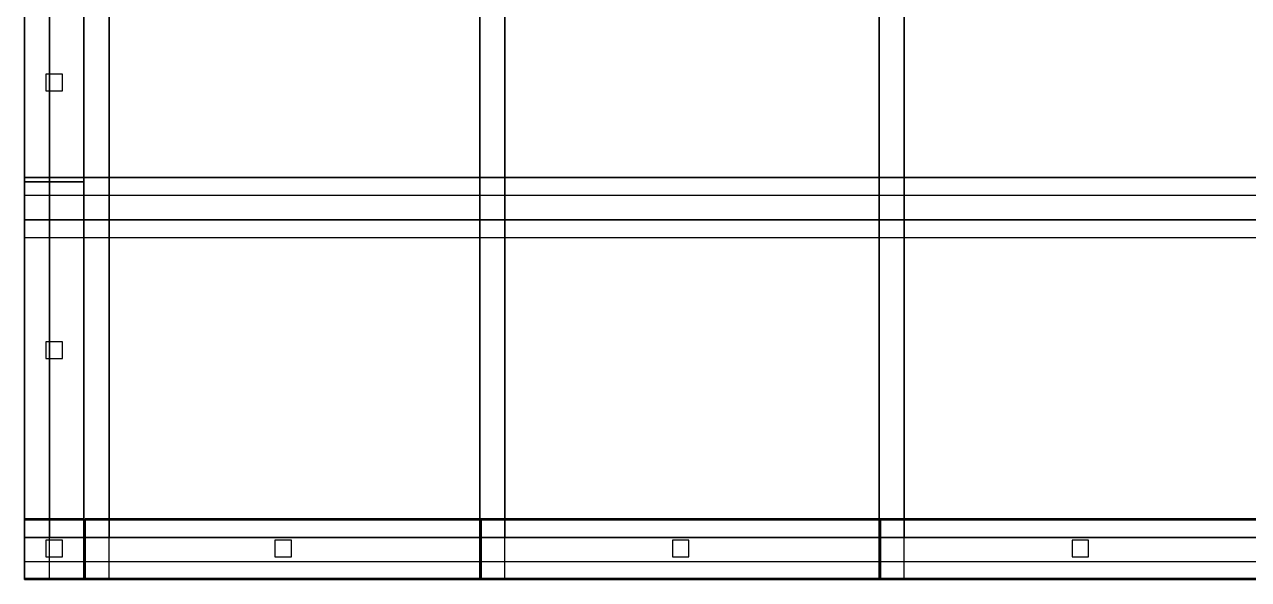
# Model space of a CAD drawing. Header units: inches. Extents: x -147 to 425, y -48 to 169.
# Drawn here: x -147.3 to -74.3, y -47.7 to -14.7 of the extents above; entities that cross this region are included whole.
import ezdxf

# ---------------------------------------------------------------- set-up
doc = ezdxf.new("R2010")
doc.units = ezdxf.units.IN
doc.header["$MEASUREMENT"] = 0
doc.layers.add('R1', color=4, linetype='CONTINUOUS')
doc.layers.add('W1', color=5, linetype='CONTINUOUS')

msp = doc.modelspace()

# ---------------------------------------------------------------- linework, layer by layer
at = {"layer": 'R1'}
for points in [[(-147.26, -0.47, 138.98), (-147.26, -45.21, 94.24), (-147.26, -47.71, 96.74), (-147.26, -2.98, 141.48)], [(-145.77, -0.47, 138.98), (-145.77, -45.21, 94.24), (-147.26, -45.21, 94.24), (-147.26, -0.47, 138.98)], [(-143.72, -0.47, 138.98), (-143.72, -45.21, 94.24), (-143.72, -47.71, 96.74), (-143.72, -2.98, 141.48)], [(-142.22, -0.47, 138.98), (-142.22, -45.21, 94.24), (-143.72, -45.21, 94.24), (-143.72, -0.47, 138.98)], [(-120.14, -0.47, 138.98), (-120.14, -45.21, 94.24), (-120.14, -47.71, 96.74), (-120.14, -2.98, 141.48)], [(-118.64, -0.47, 138.98), (-118.64, -45.21, 94.24), (-120.14, -45.21, 94.24), (-120.14, -0.47, 138.98)], [(-96.36, -0.47, 138.98), (-96.36, -45.21, 94.24), (-96.36, -47.71, 96.74), (-96.36, -2.98, 141.48)], [(-94.86, -0.47, 138.98), (-94.86, -45.21, 94.24), (-96.36, -45.21, 94.24), (-96.36, -0.47, 138.98)], [(-145.77, -47.71, 96.74), (-145.77, -2.98, 141.48), (-147.26, -2.98, 141.48), (-147.26, -47.71, 96.74)], [(-142.22, -47.71, 96.74), (-142.22, -2.98, 141.48), (-143.72, -2.98, 141.48), (-143.72, -47.71, 96.74)], [(-118.64, -47.71, 96.74), (-118.64, -2.98, 141.48), (-120.14, -2.98, 141.48), (-120.14, -47.71, 96.74)], [(-94.86, -47.71, 96.74), (-94.86, -2.98, 141.48), (-96.36, -2.98, 141.48), (-96.36, -47.71, 96.74)], [(-143.72, -23.77, 115.68), (-147.26, -23.77, 115.68), (-147.26, -26.28, 118.18), (-143.72, -26.28, 118.18)], [(-143.72, -24.83, 114.62), (-147.26, -24.83, 114.62), (-147.26, -23.77, 115.68), (-143.72, -23.77, 115.68)], [(-120.14, -23.77, 115.68), (-143.72, -23.77, 115.68), (-143.72, -26.28, 118.18), (-120.14, -26.28, 118.18)], [(-120.14, -24.83, 114.62), (-143.72, -24.83, 114.62), (-143.72, -23.77, 115.68), (-120.14, -23.77, 115.68)], [(-96.36, -23.77, 115.68), (-120.14, -23.77, 115.68), (-120.14, -26.28, 118.18), (-96.36, -26.28, 118.18)], [(-96.36, -24.83, 114.62), (-120.14, -24.83, 114.62), (-120.14, -23.77, 115.68), (-96.36, -23.77, 115.68)], [(-72.54, -23.77, 115.68), (-96.36, -23.77, 115.68), (-96.36, -26.28, 118.18), (-72.54, -26.28, 118.18)], [(-72.54, -24.83, 114.62), (-96.36, -24.83, 114.62), (-96.36, -23.77, 115.68), (-72.54, -23.77, 115.68)], [(-147.26, -27.34, 117.12), (-143.72, -27.34, 117.12), (-143.72, -26.28, 118.18), (-147.26, -26.28, 118.18)], [(-143.72, -27.34, 117.12), (-120.14, -27.34, 117.12), (-120.14, -26.28, 118.18), (-143.72, -26.28, 118.18)], [(-120.14, -27.34, 117.12), (-96.36, -27.34, 117.12), (-96.36, -26.28, 118.18), (-120.14, -26.28, 118.18)], [(-96.36, -27.34, 117.12), (-72.54, -27.34, 117.12), (-72.54, -26.28, 118.18), (-96.36, -26.28, 118.18)], [(-147.26, -44.15, 95.3), (146.48, -44.15, 95.3), (146.48, -45.21, 94.24), (-147.26, -45.21, 94.24)], [(-147.26, -45.21, 94.24), (146.48, -45.21, 94.24), (146.48, -47.71, 96.74), (-147.26, -47.71, 96.74)], [(146.48, -46.66, 97.8), (-147.26, -46.66, 97.8), (-147.26, -47.71, 96.74), (146.48, -47.71, 96.74)]]:
    msp.add_3dface(points, dxfattribs=at)
at = {"layer": 'W1'}
for p, q in [((-145, -17.62, 19.96), (-145.98, -17.62, 19.96)), ((-145.98, -17.62, 19.96), (-145.98, -18.6, 19.96)), ((-145, -17.62, 38.54), (-145.98, -17.62, 38.54)), ((-145.98, -17.62, 38.54), (-145.98, -18.6, 38.54)), ((-145, -17.62, 57.09), (-145.98, -17.62, 57.09)), ((-145.98, -17.62, 57.09), (-145.98, -18.6, 57.09)), ((-145, -17.62, 75.67), (-145.98, -17.62, 75.67)), ((-145.98, -17.62, 75.67), (-145.98, -18.6, 75.67)), ((-145, -17.62, 93.23), (-145.98, -17.62, 93.23)), ((-145.98, -17.62, 93.23), (-145.98, -18.6, 93.23)), ((-145, -18.6, 19.96), (-145, -17.62, 19.96)), ((-145, -18.6, 38.54), (-145, -17.62, 38.54)), ((-145, -18.6, 57.09), (-145, -17.62, 57.09)), ((-145, -18.6, 75.67), (-145, -17.62, 75.67)), ((-145, -18.6, 93.23), (-145, -17.62, 93.23)), ((-145.98, -18.6, 19.96), (-145, -18.6, 19.96)), ((-145.98, -18.6, 38.54), (-145, -18.6, 38.54)), ((-145.98, -18.6, 57.09), (-145, -18.6, 57.09)), ((-145.98, -18.6, 75.67), (-145, -18.6, 75.67)), ((-145.98, -18.6, 93.23), (-145, -18.6, 93.23)), ((-145, -24.02, 15.26), (-145.98, -24.02, 15.26)), ((-145.98, -24.02, 15.26), (-145.98, -24.02, 16.24)), ((-145.98, -24.02, 16.24), (-145, -24.02, 16.24)), ((-145, -24.02, 50.69), (-145.98, -24.02, 50.69)), ((-145.98, -24.02, 50.69), (-145.98, -24.02, 51.67)), ((-145.98, -24.02, 51.67), (-145, -24.02, 51.67)), ((-145, -24.02, 86.12), (-145.98, -24.02, 86.12)), ((-145.98, -24.02, 86.12), (-145.98, -24.02, 87.11)), ((-145.98, -24.02, 87.11), (-145, -24.02, 87.11)), ((-145, -24.02, 16.24), (-145, -24.02, 15.26)), ((-145, -24.02, 51.67), (-145, -24.02, 50.69)), ((-145, -24.02, 87.11), (-145, -24.02, 86.12)), ((-145, -33.56, 19.96), (-145.98, -33.56, 19.96)), ((-145.98, -33.56, 19.96), (-145.98, -34.55, 19.96)), ((-145, -33.56, 38.54), (-145.98, -33.56, 38.54)), ((-145.98, -33.56, 38.54), (-145.98, -34.55, 38.54)), ((-145, -33.56, 57.09), (-145.98, -33.56, 57.09)), ((-145.98, -33.56, 57.09), (-145.98, -34.55, 57.09)), ((-145, -33.56, 75.67), (-145.98, -33.56, 75.67)), ((-145.98, -33.56, 75.67), (-145.98, -34.55, 75.67)), ((-145, -33.56, 93.23), (-145.98, -33.56, 93.23)), ((-145.98, -33.56, 93.23), (-145.98, -34.55, 93.23)), ((-145, -34.55, 19.96), (-145, -33.56, 19.96)), ((-145, -34.55, 38.54), (-145, -33.56, 38.54)), ((-145, -34.55, 57.09), (-145, -33.56, 57.09)), ((-145, -34.55, 75.67), (-145, -33.56, 75.67)), ((-145, -34.55, 93.23), (-145, -33.56, 93.23)), ((-145.98, -34.55, 19.96), (-145, -34.55, 19.96)), ((-145.98, -34.55, 38.54), (-145, -34.55, 38.54)), ((-145.98, -34.55, 57.09), (-145, -34.55, 57.09)), ((-145.98, -34.55, 75.67), (-145, -34.55, 75.67)), ((-145.98, -34.55, 93.23), (-145, -34.55, 93.23)), ((-145, -44.09, 16.24), (-145.98, -44.09, 16.24)), ((-145.98, -44.09, 16.24), (-145.98, -44.09, 15.26)), ((-145.98, -44.09, 15.26), (-145, -44.09, 15.26)), ((-145, -44.09, 51.67), (-145.98, -44.09, 51.67)), ((-145.98, -44.09, 51.67), (-145.98, -44.09, 50.69)), ((-145.98, -44.09, 50.69), (-145, -44.09, 50.69)), ((-145, -44.09, 87.11), (-145.98, -44.09, 87.11)), ((-145.98, -44.09, 87.11), (-145.98, -44.09, 86.12)), ((-145.98, -44.09, 86.12), (-145, -44.09, 86.12)), ((-145, -44.09, 15.26), (-145, -44.09, 16.24)), ((-145, -44.09, 50.69), (-145, -44.09, 51.67)), ((-145, -44.09, 86.12), (-145, -44.09, 87.11)), ((-145, -45.37, 19.96), (-145.98, -45.37, 19.96)), ((-145.98, -45.37, 19.96), (-145.98, -46.36, 19.96)), ((-145, -45.37, 38.54), (-145.98, -45.37, 38.54)), ((-145.98, -45.37, 38.54), (-145.98, -46.36, 38.54)), ((-145, -45.37, 57.09), (-145.98, -45.37, 57.09)), ((-145.98, -45.37, 57.09), (-145.98, -46.36, 57.09)), ((-145, -45.37, 75.67), (-145.98, -45.37, 75.67)), ((-145.98, -45.37, 75.67), (-145.98, -46.36, 75.67)), ((-145, -46.36, 19.96), (-145, -45.37, 19.96)), ((-145, -46.36, 38.54), (-145, -45.37, 38.54)), ((-145, -46.36, 57.09), (-145, -45.37, 57.09)), ((-145, -46.36, 75.67), (-145, -45.37, 75.67)), ((-143.64, -45.37, 16.24), (-143.64, -45.37, 15.26)), ((-143.64, -45.37, 15.26), (-143.64, -46.36, 15.26)), ((-143.64, -46.36, 16.24), (-143.64, -45.37, 16.24)), ((-143.64, -45.37, 51.67), (-143.64, -45.37, 50.69)), ((-143.64, -45.37, 50.69), (-143.64, -46.36, 50.69)), ((-143.64, -46.36, 51.67), (-143.64, -45.37, 51.67)), ((-143.64, -45.37, 87.11), (-143.64, -45.37, 86.12)), ((-143.64, -45.37, 86.12), (-143.64, -46.36, 86.12)), ((-143.64, -46.36, 87.11), (-143.64, -45.37, 87.11)), ((-131.36, -45.37, 19.96), (-132.34, -45.37, 19.96)), ((-132.34, -45.37, 19.96), (-132.34, -46.36, 19.96)), ((-131.36, -45.37, 38.54), (-132.34, -45.37, 38.54)), ((-132.34, -45.37, 38.54), (-132.34, -46.36, 38.54)), ((-131.36, -45.37, 57.09), (-132.34, -45.37, 57.09)), ((-132.34, -45.37, 57.09), (-132.34, -46.36, 57.09)), ((-131.36, -45.37, 75.67), (-132.34, -45.37, 75.67)), ((-132.34, -45.37, 75.67), (-132.34, -46.36, 75.67)), ((-131.36, -46.36, 19.96), (-131.36, -45.37, 19.96)), ((-131.36, -46.36, 38.54), (-131.36, -45.37, 38.54)), ((-131.36, -46.36, 57.09), (-131.36, -45.37, 57.09)), ((-131.36, -46.36, 75.67), (-131.36, -45.37, 75.67)), ((-120.06, -45.37, 16.24), (-120.06, -45.37, 15.26)), ((-120.06, -45.37, 15.26), (-120.06, -46.36, 15.26)), ((-120.06, -46.36, 16.24), (-120.06, -45.37, 16.24)), ((-120.06, -45.37, 51.67), (-120.06, -45.37, 50.69)), ((-120.06, -45.37, 50.69), (-120.06, -46.36, 50.69)), ((-120.06, -46.36, 51.67), (-120.06, -45.37, 51.67)), ((-120.06, -45.37, 87.11), (-120.06, -45.37, 86.12)), ((-120.06, -45.37, 86.12), (-120.06, -46.36, 86.12)), ((-120.06, -46.36, 87.11), (-120.06, -45.37, 87.11)), ((-107.68, -45.37, 19.96), (-108.66, -45.37, 19.96)), ((-108.66, -45.37, 19.96), (-108.66, -46.36, 19.96)), ((-107.68, -45.37, 38.54), (-108.66, -45.37, 38.54)), ((-108.66, -45.37, 38.54), (-108.66, -46.36, 38.54)), ((-107.68, -45.37, 57.09), (-108.66, -45.37, 57.09)), ((-108.66, -45.37, 57.09), (-108.66, -46.36, 57.09)), ((-107.68, -45.37, 75.67), (-108.66, -45.37, 75.67)), ((-108.66, -45.37, 75.67), (-108.66, -46.36, 75.67)), ((-107.68, -46.36, 19.96), (-107.68, -45.37, 19.96)), ((-107.68, -46.36, 38.54), (-107.68, -45.37, 38.54)), ((-107.68, -46.36, 57.09), (-107.68, -45.37, 57.09)), ((-107.68, -46.36, 75.67), (-107.68, -45.37, 75.67)), ((-96.28, -45.37, 16.24), (-96.28, -45.37, 15.26)), ((-96.28, -45.37, 15.26), (-96.28, -46.36, 15.26)), ((-96.28, -46.36, 16.24), (-96.28, -45.37, 16.24)), ((-96.28, -45.37, 51.67), (-96.28, -45.37, 50.69)), ((-96.28, -45.37, 50.69), (-96.28, -46.36, 50.69)), ((-96.28, -46.36, 51.67), (-96.28, -45.37, 51.67)), ((-96.28, -45.37, 87.11), (-96.28, -45.37, 86.12)), ((-96.28, -45.37, 86.12), (-96.28, -46.36, 86.12)), ((-96.28, -46.36, 87.11), (-96.28, -45.37, 87.11)), ((-83.88, -45.37, 19.96), (-84.86, -45.37, 19.96)), ((-84.86, -45.37, 19.96), (-84.86, -46.36, 19.96)), ((-83.88, -45.37, 38.54), (-84.86, -45.37, 38.54)), ((-84.86, -45.37, 38.54), (-84.86, -46.36, 38.54)), ((-83.88, -45.37, 57.09), (-84.86, -45.37, 57.09)), ((-84.86, -45.37, 57.09), (-84.86, -46.36, 57.09)), ((-83.88, -45.37, 75.67), (-84.86, -45.37, 75.67)), ((-84.86, -45.37, 75.67), (-84.86, -46.36, 75.67)), ((-83.88, -46.36, 19.96), (-83.88, -45.37, 19.96)), ((-83.88, -46.36, 38.54), (-83.88, -45.37, 38.54)), ((-83.88, -46.36, 57.09), (-83.88, -45.37, 57.09)), ((-83.88, -46.36, 75.67), (-83.88, -45.37, 75.67)), ((-145.98, -46.36, 19.96), (-145, -46.36, 19.96)), ((-145.98, -46.36, 38.54), (-145, -46.36, 38.54)), ((-145.98, -46.36, 57.09), (-145, -46.36, 57.09)), ((-145.98, -46.36, 75.67), (-145, -46.36, 75.67)), ((-143.64, -46.36, 15.26), (-143.64, -46.36, 16.24)), ((-143.64, -46.36, 50.69), (-143.64, -46.36, 51.67)), ((-143.64, -46.36, 86.12), (-143.64, -46.36, 87.11)), ((-132.34, -46.36, 19.96), (-131.36, -46.36, 19.96)), ((-132.34, -46.36, 38.54), (-131.36, -46.36, 38.54)), ((-132.34, -46.36, 57.09), (-131.36, -46.36, 57.09)), ((-132.34, -46.36, 75.67), (-131.36, -46.36, 75.67)), ((-120.06, -46.36, 15.26), (-120.06, -46.36, 16.24)), ((-120.06, -46.36, 50.69), (-120.06, -46.36, 51.67)), ((-120.06, -46.36, 86.12), (-120.06, -46.36, 87.11)), ((-108.66, -46.36, 19.96), (-107.68, -46.36, 19.96)), ((-108.66, -46.36, 38.54), (-107.68, -46.36, 38.54)), ((-108.66, -46.36, 57.09), (-107.68, -46.36, 57.09)), ((-108.66, -46.36, 75.67), (-107.68, -46.36, 75.67)), ((-96.28, -46.36, 15.26), (-96.28, -46.36, 16.24)), ((-96.28, -46.36, 50.69), (-96.28, -46.36, 51.67)), ((-96.28, -46.36, 86.12), (-96.28, -46.36, 87.11)), ((-84.86, -46.36, 19.96), (-83.88, -46.36, 19.96)), ((-84.86, -46.36, 38.54), (-83.88, -46.36, 38.54)), ((-84.86, -46.36, 57.09), (-83.88, -46.36, 57.09)), ((-84.86, -46.36, 75.67), (-83.88, -46.36, 75.67))]:
    msp.add_line(p, q, dxfattribs=at)
for points in [[(-143.72, 46.85), (-143.72, -47.64), (-147.26, -47.64), (-147.26, 46.85)], [(-147.26, -47.64, 1.5), (-147.26, 46.85, 1.5), (-147.26, 46.85), (-147.26, -47.64)], [(-143.72, 46.85, 1.5), (-143.72, -47.64, 1.5), (-143.72, -47.64), (-143.72, 46.85)], [(-147.26, 0.66, 138), (-147.26, -46.58, 90.75), (-147.26, -47.64, 91.81), (-147.26, -0.39, 139.06)], [(-143.72, -46.58, 90.75), (-143.72, 0.66, 138), (-143.72, -0.39, 139.06), (-143.72, -47.64, 91.81)], [(-143.72, -47.64, 91.81), (-143.72, -0.39, 139.06), (-147.26, -0.39, 139.06), (-147.26, -47.64, 91.81)], [(-143.72, -24.02, 19.96), (-143.72, -12.2, 19.96), (-147.26, -12.2, 19.96), (-147.26, -24.02, 19.96)], [(-147.26, -12.2, 18.46), (-147.26, -24.02, 18.46), (-147.26, -24.02, 19.96), (-147.26, -12.2, 19.96)], [(-143.72, -24.02, 38.54), (-143.72, -12.2, 38.54), (-147.26, -12.2, 38.54), (-147.26, -24.02, 38.54)], [(-147.26, -12.2, 37.05), (-147.26, -24.02, 37.05), (-147.26, -24.02, 38.54), (-147.26, -12.2, 38.54)], [(-143.72, -24.02, 57.09), (-143.72, -12.2, 57.09), (-147.26, -12.2, 57.09), (-147.26, -24.02, 57.09)], [(-147.26, -12.2, 55.59), (-147.26, -24.02, 55.59), (-147.26, -24.02, 57.09), (-147.26, -12.2, 57.09)], [(-143.72, -24.02, 75.67), (-143.72, -12.2, 75.67), (-147.26, -12.2, 75.67), (-147.26, -24.02, 75.67)], [(-147.26, -12.2, 74.17), (-147.26, -24.02, 74.17), (-147.26, -24.02, 75.67), (-147.26, -12.2, 75.67)], [(-143.72, -24.02, 93.23), (-143.72, -12.2, 93.23), (-147.26, -12.2, 93.23), (-147.26, -24.02, 93.23)], [(-147.26, -12.2, 91.73), (-147.26, -24.02, 91.73), (-147.26, -24.02, 93.23), (-147.26, -12.2, 93.23)], [(-143.72, -24.02, 18.46), (-143.72, -12.2, 18.46), (-143.72, -12.2, 19.96), (-143.72, -24.02, 19.96)], [(-143.72, -24.02, 37.05), (-143.72, -12.2, 37.05), (-143.72, -12.2, 38.54), (-143.72, -24.02, 38.54)], [(-143.72, -24.02, 55.59), (-143.72, -12.2, 55.59), (-143.72, -12.2, 57.09), (-143.72, -24.02, 57.09)], [(-143.72, -24.02, 74.17), (-143.72, -12.2, 74.17), (-143.72, -12.2, 75.67), (-143.72, -24.02, 75.67)], [(-143.72, -24.02, 91.73), (-143.72, -12.2, 91.73), (-143.72, -12.2, 93.23), (-143.72, -24.02, 93.23)], [(-143.72, -24.02, 115.43), (-143.72, -24.02), (-147.26, -24.02), (-147.26, -24.02, 115.43)], [(-147.26, -25.51), (-147.26, -25.51, 115.43), (-147.26, -24.02, 115.43), (-147.26, -24.02)], [(-143.72, -44.09, 19.96), (-143.72, -24.02, 19.96), (-147.26, -24.02, 19.96), (-147.26, -44.09, 19.96)], [(-147.26, -24.02, 18.46), (-147.26, -44.09, 18.46), (-147.26, -44.09, 19.96), (-147.26, -24.02, 19.96)], [(-143.72, -44.09, 38.54), (-143.72, -24.02, 38.54), (-147.26, -24.02, 38.54), (-147.26, -44.09, 38.54)], [(-147.26, -24.02, 37.05), (-147.26, -44.09, 37.05), (-147.26, -44.09, 38.54), (-147.26, -24.02, 38.54)], [(-143.72, -44.09, 57.09), (-143.72, -24.02, 57.09), (-147.26, -24.02, 57.09), (-147.26, -44.09, 57.09)], [(-147.26, -24.02, 55.59), (-147.26, -44.09, 55.59), (-147.26, -44.09, 57.09), (-147.26, -24.02, 57.09)], [(-143.72, -44.09, 75.67), (-143.72, -24.02, 75.67), (-147.26, -24.02, 75.67), (-147.26, -44.09, 75.67)], [(-147.26, -24.02, 74.17), (-147.26, -44.09, 74.17), (-147.26, -44.09, 75.67), (-147.26, -24.02, 75.67)], [(-143.72, -44.09, 93.23), (-143.72, -24.02, 93.23), (-147.26, -24.02, 93.23), (-147.26, -44.09, 93.23)], [(-147.26, -24.02, 91.73), (-147.26, -44.09, 91.73), (-147.26, -44.09, 93.23), (-147.26, -24.02, 93.23)], [(-143.72, -25.51, 115.43), (-143.72, -25.51), (-143.72, -24.02), (-143.72, -24.02, 115.43)], [(-143.72, -44.09, 18.46), (-143.72, -24.02, 18.46), (-143.72, -24.02, 19.96), (-143.72, -44.09, 19.96)], [(-143.72, -44.09, 37.05), (-143.72, -24.02, 37.05), (-143.72, -24.02, 38.54), (-143.72, -44.09, 38.54)], [(-143.72, -44.09, 55.59), (-143.72, -24.02, 55.59), (-143.72, -24.02, 57.09), (-143.72, -44.09, 57.09)], [(-143.72, -44.09, 74.17), (-143.72, -24.02, 74.17), (-143.72, -24.02, 75.67), (-143.72, -44.09, 75.67)], [(-143.72, -44.09, 91.73), (-143.72, -24.02, 91.73), (-143.72, -24.02, 93.23), (-143.72, -44.09, 93.23)], [(-147.26, -42.6, 95.35), (-147.26, -42.6), (-147.26, -44.09), (-147.26, -44.09, 95.35)], [(-143.72, -42.6), (-143.72, -42.6, 95.35), (-143.72, -44.09, 95.35), (-143.72, -44.09)], [(-143.72, -44.09), (-143.72, -44.09, 95.35), (-147.26, -44.09, 95.35), (-147.26, -44.09)], [(-143.72, -47.64, 19.96), (-143.72, -44.09, 19.96), (-147.26, -44.09, 19.96), (-147.26, -47.64, 19.96)], [(-147.26, -44.09, 18.46), (-147.26, -47.64, 18.46), (-147.26, -47.64, 19.96), (-147.26, -44.09, 19.96)], [(-143.72, -47.64, 38.54), (-143.72, -44.09, 38.54), (-147.26, -44.09, 38.54), (-147.26, -47.64, 38.54)], [(-147.26, -44.09, 37.05), (-147.26, -47.64, 37.05), (-147.26, -47.64, 38.54), (-147.26, -44.09, 38.54)], [(-143.72, -47.64, 57.09), (-143.72, -44.09, 57.09), (-147.26, -44.09, 57.09), (-147.26, -47.64, 57.09)], [(-147.26, -44.09, 55.59), (-147.26, -47.64, 55.59), (-147.26, -47.64, 57.09), (-147.26, -44.09, 57.09)], [(-143.72, -47.64, 75.67), (-143.72, -44.09, 75.67), (-147.26, -44.09, 75.67), (-147.26, -47.64, 75.67)], [(-147.26, -44.09, 74.17), (-147.26, -47.64, 74.17), (-147.26, -47.64, 75.67), (-147.26, -44.09, 75.67)], [(-143.72, -47.64, 18.46), (-143.72, -44.09, 18.46), (-143.72, -44.09, 19.96), (-143.72, -47.64, 19.96)], [(-143.72, -47.64, 37.05), (-143.72, -44.09, 37.05), (-143.72, -44.09, 38.54), (-143.72, -47.64, 38.54)], [(-143.72, -47.64, 55.59), (-143.72, -44.09, 55.59), (-143.72, -44.09, 57.09), (-143.72, -47.64, 57.09)], [(-143.72, -47.64, 74.17), (-143.72, -44.09, 74.17), (-143.72, -44.09, 75.67), (-143.72, -47.64, 75.67)], [(-143.64, -44.09), (142.85, -44.09), (142.85, -47.64), (-143.64, -47.64)], [(-143.64, -44.09, 1.5), (142.85, -44.09, 1.5), (142.85, -44.09), (-143.64, -44.09)], [(142.85, -44.09, 94.21), (-143.64, -44.09, 94.21), (-143.64, -47.64, 94.21), (142.85, -47.64, 94.21)], [(142.85, -44.09, 92.72), (-143.64, -44.09, 92.72), (-143.64, -44.09, 94.21), (142.85, -44.09, 94.21)], [(-143.64, -44.09, 94.21), (-143.64, -44.09), (-143.64, -47.64), (-143.64, -47.64, 94.21)], [(-142.15, -44.09, 94.21), (-142.15, -44.09), (-143.64, -44.09), (-143.64, -44.09, 94.21)], [(-120.06, -44.09, 19.96), (-143.64, -44.09, 19.96), (-143.64, -47.64, 19.96), (-120.06, -47.64, 19.96)], [(-120.06, -44.09, 18.46), (-143.64, -44.09, 18.46), (-143.64, -44.09, 19.96), (-120.06, -44.09, 19.96)], [(-120.06, -44.09, 38.54), (-143.64, -44.09, 38.54), (-143.64, -47.64, 38.54), (-120.06, -47.64, 38.54)], [(-120.06, -44.09, 37.05), (-143.64, -44.09, 37.05), (-143.64, -44.09, 38.54), (-120.06, -44.09, 38.54)], [(-120.06, -44.09, 57.09), (-143.64, -44.09, 57.09), (-143.64, -47.64, 57.09), (-120.06, -47.64, 57.09)], [(-120.06, -44.09, 55.59), (-143.64, -44.09, 55.59), (-143.64, -44.09, 57.09), (-120.06, -44.09, 57.09)], [(-120.06, -44.09, 75.67), (-143.64, -44.09, 75.67), (-143.64, -47.64, 75.67), (-120.06, -47.64, 75.67)], [(-120.06, -44.09, 74.17), (-143.64, -44.09, 74.17), (-143.64, -44.09, 75.67), (-120.06, -44.09, 75.67)], [(-120.06, -44.09, 94.21), (-120.06, -44.09), (-120.06, -47.64), (-120.06, -47.64, 94.21)], [(-118.56, -44.09, 94.21), (-118.56, -44.09), (-120.06, -44.09), (-120.06, -44.09, 94.21)], [(-96.28, -44.09, 19.96), (-120.06, -44.09, 19.96), (-120.06, -47.64, 19.96), (-96.28, -47.64, 19.96)], [(-96.28, -44.09, 18.46), (-120.06, -44.09, 18.46), (-120.06, -44.09, 19.96), (-96.28, -44.09, 19.96)], [(-96.28, -44.09, 38.54), (-120.06, -44.09, 38.54), (-120.06, -47.64, 38.54), (-96.28, -47.64, 38.54)], [(-96.28, -44.09, 37.05), (-120.06, -44.09, 37.05), (-120.06, -44.09, 38.54), (-96.28, -44.09, 38.54)], [(-96.28, -44.09, 57.09), (-120.06, -44.09, 57.09), (-120.06, -47.64, 57.09), (-96.28, -47.64, 57.09)], [(-96.28, -44.09, 55.59), (-120.06, -44.09, 55.59), (-120.06, -44.09, 57.09), (-96.28, -44.09, 57.09)], [(-96.28, -44.09, 75.67), (-120.06, -44.09, 75.67), (-120.06, -47.64, 75.67), (-96.28, -47.64, 75.67)], [(-96.28, -44.09, 74.17), (-120.06, -44.09, 74.17), (-120.06, -44.09, 75.67), (-96.28, -44.09, 75.67)], [(-96.28, -44.09, 94.21), (-96.28, -44.09), (-96.28, -47.64), (-96.28, -47.64, 94.21)], [(-94.78, -44.09, 94.21), (-94.78, -44.09), (-96.28, -44.09), (-96.28, -44.09, 94.21)], [(-72.46, -44.09, 19.96), (-96.28, -44.09, 19.96), (-96.28, -47.64, 19.96), (-72.46, -47.64, 19.96)], [(-72.46, -44.09, 18.46), (-96.28, -44.09, 18.46), (-96.28, -44.09, 19.96), (-72.46, -44.09, 19.96)], [(-72.46, -44.09, 38.54), (-96.28, -44.09, 38.54), (-96.28, -47.64, 38.54), (-72.46, -47.64, 38.54)], [(-72.46, -44.09, 37.05), (-96.28, -44.09, 37.05), (-96.28, -44.09, 38.54), (-72.46, -44.09, 38.54)], [(-72.46, -44.09, 57.09), (-96.28, -44.09, 57.09), (-96.28, -47.64, 57.09), (-72.46, -47.64, 57.09)], [(-72.46, -44.09, 55.59), (-96.28, -44.09, 55.59), (-96.28, -44.09, 57.09), (-72.46, -44.09, 57.09)], [(-72.46, -44.09, 75.67), (-96.28, -44.09, 75.67), (-96.28, -47.64, 75.67), (-72.46, -47.64, 75.67)], [(-72.46, -44.09, 74.17), (-96.28, -44.09, 74.17), (-96.28, -44.09, 75.67), (-72.46, -44.09, 75.67)], [(-147.26, -46.14, 91.81), (-147.26, -46.14), (-147.26, -47.64), (-147.26, -47.64, 91.81)], [(-143.72, -46.14), (-143.72, -46.14, 91.81), (-143.72, -47.64, 91.81), (-143.72, -47.64)], [(-143.72, -47.64), (-143.72, -47.64, 91.81), (-147.26, -47.64, 91.81), (-147.26, -47.64)], [(142.85, -47.64, 1.5), (-143.64, -47.64, 1.5), (-143.64, -47.64), (142.85, -47.64)], [(-143.64, -47.64, 92.72), (142.85, -47.64, 92.72), (142.85, -47.64, 94.21), (-143.64, -47.64, 94.21)], [(-142.15, -47.64), (-142.15, -47.64, 94.21), (-143.64, -47.64, 94.21), (-143.64, -47.64)], [(-143.64, -47.64, 18.46), (-120.06, -47.64, 18.46), (-120.06, -47.64, 19.96), (-143.64, -47.64, 19.96)], [(-143.64, -47.64, 37.05), (-120.06, -47.64, 37.05), (-120.06, -47.64, 38.54), (-143.64, -47.64, 38.54)], [(-143.64, -47.64, 55.59), (-120.06, -47.64, 55.59), (-120.06, -47.64, 57.09), (-143.64, -47.64, 57.09)], [(-143.64, -47.64, 74.17), (-120.06, -47.64, 74.17), (-120.06, -47.64, 75.67), (-143.64, -47.64, 75.67)], [(-118.56, -47.64), (-118.56, -47.64, 94.21), (-120.06, -47.64, 94.21), (-120.06, -47.64)], [(-120.06, -47.64, 18.46), (-96.28, -47.64, 18.46), (-96.28, -47.64, 19.96), (-120.06, -47.64, 19.96)], [(-120.06, -47.64, 37.05), (-96.28, -47.64, 37.05), (-96.28, -47.64, 38.54), (-120.06, -47.64, 38.54)], [(-120.06, -47.64, 55.59), (-96.28, -47.64, 55.59), (-96.28, -47.64, 57.09), (-120.06, -47.64, 57.09)], [(-120.06, -47.64, 74.17), (-96.28, -47.64, 74.17), (-96.28, -47.64, 75.67), (-120.06, -47.64, 75.67)], [(-94.78, -47.64), (-94.78, -47.64, 94.21), (-96.28, -47.64, 94.21), (-96.28, -47.64)], [(-96.28, -47.64, 18.46), (-72.46, -47.64, 18.46), (-72.46, -47.64, 19.96), (-96.28, -47.64, 19.96)], [(-96.28, -47.64, 37.05), (-72.46, -47.64, 37.05), (-72.46, -47.64, 38.54), (-96.28, -47.64, 38.54)], [(-96.28, -47.64, 55.59), (-72.46, -47.64, 55.59), (-72.46, -47.64, 57.09), (-96.28, -47.64, 57.09)], [(-96.28, -47.64, 74.17), (-72.46, -47.64, 74.17), (-72.46, -47.64, 75.67), (-96.28, -47.64, 75.67)]]:
    msp.add_3dface(points, dxfattribs=at)

doc.saveas('drawing.dxf')
